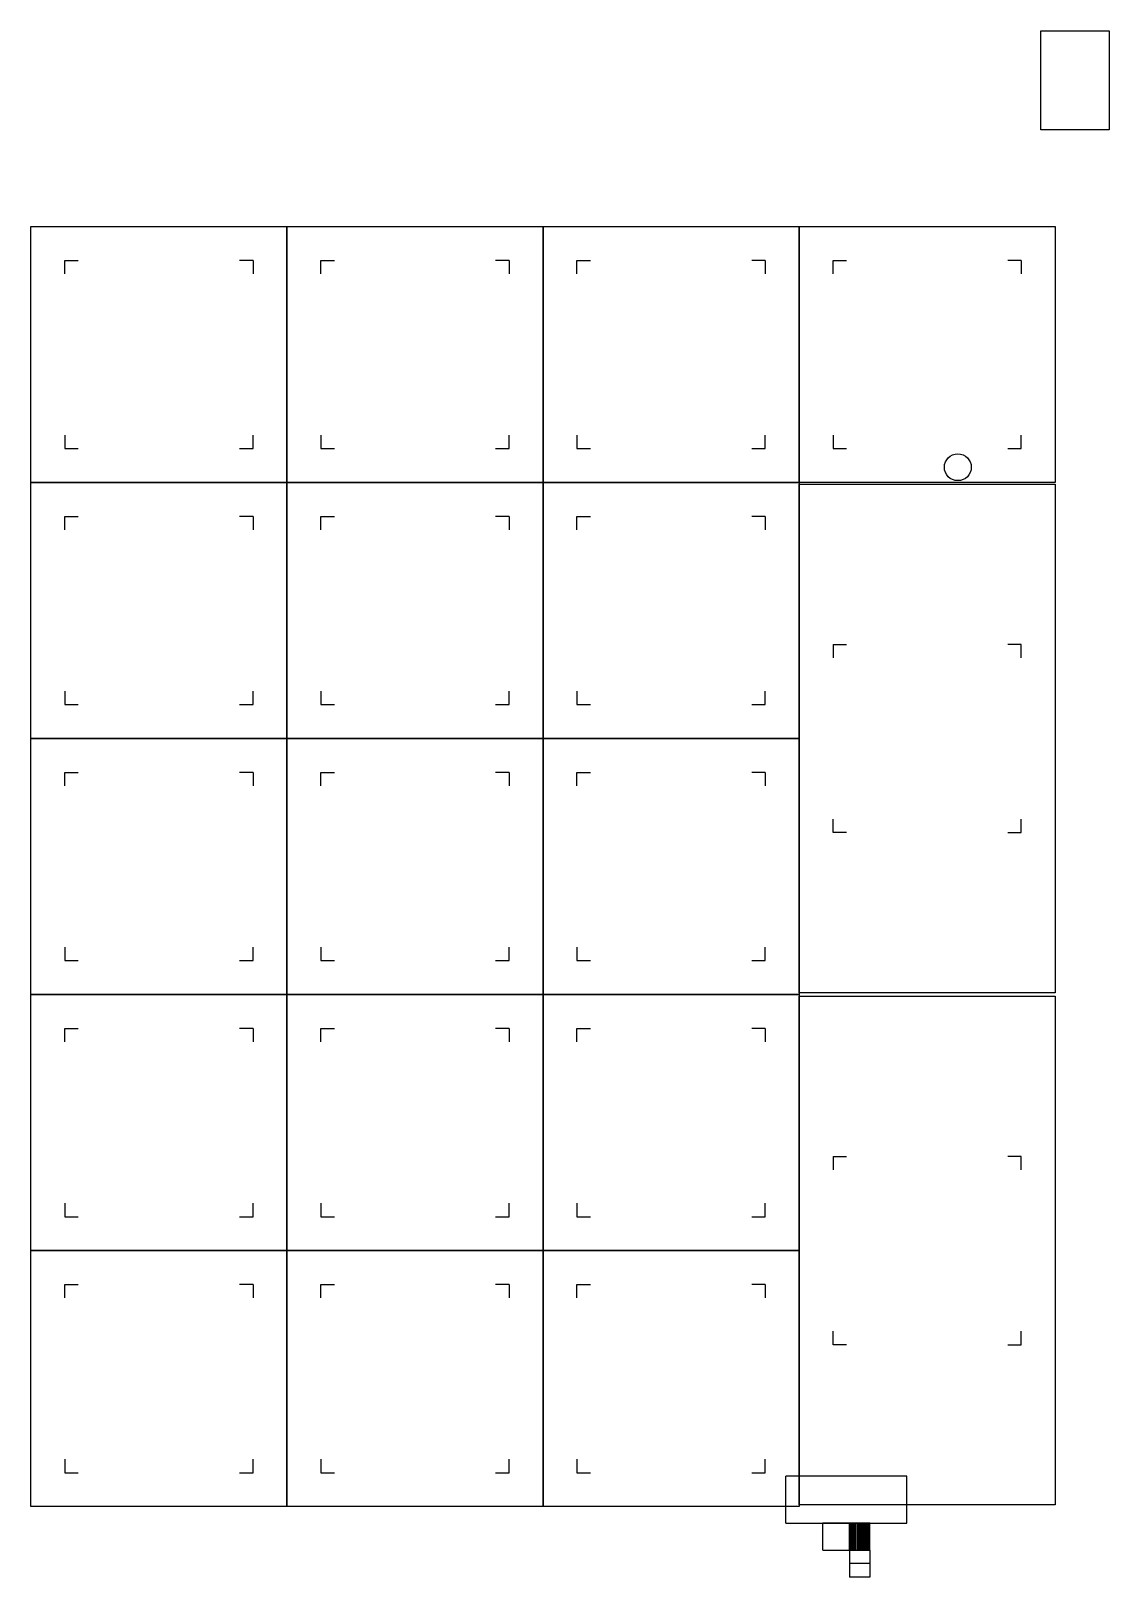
# Model space of a CAD drawing. Extents: x 108 to 188, y -154 to -39.
import ezdxf

# ---------------------------------------------------------------- set-up
doc = ezdxf.new("R2010")
doc.units = 0
doc.layers.add('BLACK', color=7, linetype='CONTINUOUS')

msp = doc.modelspace()

# ---------------------------------------------------------------- linework, layer by layer
at = {"layer": 'BLACK', "linetype": 'CONTINUOUS'}
for p, q in [((183.083, -39.418), (188.163, -39.418)), ((183.083, -46.784), (183.083, -39.418)), ((188.163, -39.418), (188.163, -46.784)), ((188.163, -46.784), (183.083, -46.784)), ((107.95, -73.025), (107.95, -53.975)), ((107.95, -53.975), (127, -53.975)), ((127, -53.975), (127, -73.025)), ((127, -73.025), (127, -53.975)), ((127, -53.975), (146.05, -53.975)), ((146.05, -73.025), (146.05, -53.975)), ((146.05, -53.975), (165.1, -53.975)), ((146.05, -53.975), (146.05, -73.025)), ((165.1, -73.025), (165.1, -53.975)), ((165.1, -53.975), (184.15, -53.975)), ((165.1, -53.975), (165.1, -73.025)), ((184.15, -53.975), (184.15, -73.025)), ((110.475, -56.5), (111.475, -56.5)), ((110.475, -57.5), (110.475, -56.5)), ((124.475, -56.5), (123.475, -56.5)), ((124.475, -56.5), (124.475, -57.5)), ((129.525, -56.5), (130.525, -56.5)), ((129.525, -57.5), (129.525, -56.5)), ((143.525, -56.5), (142.525, -56.5)), ((143.525, -56.5), (143.525, -57.5)), ((148.575, -56.5), (149.575, -56.5)), ((148.575, -57.5), (148.575, -56.5)), ((162.575, -56.5), (161.575, -56.5)), ((162.575, -56.5), (162.575, -57.5)), ((167.625, -56.5), (168.625, -56.5)), ((167.625, -57.5), (167.625, -56.5)), ((181.625, -56.5), (180.625, -56.5)), ((181.625, -56.5), (181.625, -57.5)), ((110.475, -69.5), (110.475, -70.5)), ((124.475, -70.5), (124.475, -69.5)), ((129.525, -69.5), (129.525, -70.5)), ((143.525, -70.5), (143.525, -69.5)), ((148.575, -69.5), (148.575, -70.5)), ((162.575, -70.5), (162.575, -69.5)), ((167.625, -69.5), (167.625, -70.5)), ((181.625, -70.5), (181.625, -69.5)), ((110.475, -70.5), (111.475, -70.5)), ((123.475, -70.5), (124.475, -70.5)), ((129.525, -70.5), (130.525, -70.5)), ((142.525, -70.5), (143.525, -70.5)), ((148.575, -70.5), (149.575, -70.5)), ((161.575, -70.5), (162.575, -70.5)), ((167.625, -70.5), (168.625, -70.5)), ((180.625, -70.5), (181.625, -70.5)), ((127, -73.025), (107.95, -73.025)), ((107.95, -92.075), (107.95, -73.025)), ((107.95, -73.025), (127, -73.025)), ((127, -73.025), (127, -92.075)), ((127, -92.075), (127, -73.025)), ((127, -73.025), (146.05, -73.025)), ((146.05, -73.025), (127, -73.025)), ((146.05, -92.075), (146.05, -73.025)), ((146.05, -73.025), (165.1, -73.025)), ((165.1, -73.025), (146.05, -73.025)), ((146.05, -73.025), (146.05, -92.075)), ((184.15, -73.025), (165.1, -73.025)), ((165.1, -73.025), (165.1, -92.075)), ((165.1, -110.998), (165.1, -73.152)), ((165.1, -73.152), (184.15, -73.152)), ((184.15, -73.152), (184.15, -110.998)), ((110.475, -75.55), (111.475, -75.55)), ((110.475, -76.55), (110.475, -75.55)), ((124.475, -75.55), (123.475, -75.55)), ((124.475, -75.55), (124.475, -76.55)), ((129.525, -75.55), (130.525, -75.55)), ((129.525, -76.55), (129.525, -75.55)), ((143.525, -75.55), (142.525, -75.55)), ((143.525, -75.55), (143.525, -76.55)), ((148.575, -75.55), (149.575, -75.55)), ((148.575, -76.55), (148.575, -75.55)), ((162.575, -75.55), (161.575, -75.55)), ((162.575, -75.55), (162.575, -76.55)), ((165.1, -101.6), (165.1, -82.55)), ((184.15, -82.55), (184.15, -101.6)), ((167.625, -85.075), (167.625, -86.075)), ((167.625, -85.075), (168.625, -85.075)), ((181.625, -85.075), (180.625, -85.075)), ((181.625, -86.075), (181.625, -85.075)), ((110.475, -88.55), (110.475, -89.55)), ((124.475, -89.55), (124.475, -88.55)), ((129.525, -88.55), (129.525, -89.55)), ((143.525, -89.55), (143.525, -88.55)), ((148.575, -88.55), (148.575, -89.55)), ((162.575, -89.55), (162.575, -88.55)), ((110.475, -89.55), (111.475, -89.55)), ((123.475, -89.55), (124.475, -89.55)), ((129.525, -89.55), (130.525, -89.55)), ((142.525, -89.55), (143.525, -89.55)), ((148.575, -89.55), (149.575, -89.55)), ((161.575, -89.55), (162.575, -89.55)), ((107.95, -111.125), (107.95, -92.075)), ((107.95, -92.075), (127, -92.075)), ((127, -92.075), (107.95, -92.075)), ((127, -92.075), (127, -111.125)), ((127, -111.125), (127, -92.075)), ((127, -92.075), (146.05, -92.075)), ((146.05, -92.075), (127, -92.075)), ((146.05, -111.125), (146.05, -92.075)), ((146.05, -92.075), (165.1, -92.075)), ((165.1, -92.075), (146.05, -92.075)), ((146.05, -92.075), (146.05, -111.125)), ((165.1, -92.075), (165.1, -111.125)), ((110.475, -94.6), (111.475, -94.6)), ((110.475, -95.6), (110.475, -94.6)), ((124.475, -94.6), (123.475, -94.6)), ((124.475, -94.6), (124.475, -95.6)), ((129.525, -94.6), (130.525, -94.6)), ((129.525, -95.6), (129.525, -94.6)), ((143.525, -94.6), (142.525, -94.6)), ((143.525, -94.6), (143.525, -95.6)), ((148.575, -94.6), (149.575, -94.6)), ((148.575, -95.6), (148.575, -94.6)), ((162.575, -94.6), (161.575, -94.6)), ((162.575, -94.6), (162.575, -95.6)), ((167.625, -99.075), (167.625, -98.075)), ((181.625, -99.075), (181.625, -98.075)), ((168.625, -99.075), (167.625, -99.075)), ((180.625, -99.075), (181.625, -99.075)), ((110.475, -107.6), (110.475, -108.6)), ((124.475, -108.6), (124.475, -107.6)), ((129.525, -107.6), (129.525, -108.6)), ((143.525, -108.6), (143.525, -107.6)), ((148.575, -107.6), (148.575, -108.6)), ((162.575, -108.6), (162.575, -107.6)), ((110.475, -108.6), (111.475, -108.6)), ((123.475, -108.6), (124.475, -108.6)), ((129.525, -108.6), (130.525, -108.6)), ((142.525, -108.6), (143.525, -108.6)), ((148.575, -108.6), (149.575, -108.6)), ((161.575, -108.6), (162.575, -108.6)), ((127, -111.125), (107.95, -111.125)), ((107.95, -130.175), (107.95, -111.125)), ((107.95, -111.125), (127, -111.125)), ((127, -130.175), (127, -111.125)), ((127, -111.125), (146.05, -111.125)), ((146.05, -111.125), (127, -111.125)), ((127, -111.125), (127, -130.175)), ((146.05, -130.175), (146.05, -111.125)), ((146.05, -111.125), (165.1, -111.125)), ((165.1, -111.125), (146.05, -111.125)), ((146.05, -111.125), (146.05, -130.175)), ((184.15, -110.998), (165.1, -110.998)), ((165.1, -111.125), (165.1, -130.175)), ((165.1, -149.098), (165.1, -111.252)), ((165.1, -111.252), (184.15, -111.252)), ((184.15, -111.252), (184.15, -149.098)), ((110.475, -113.65), (111.475, -113.65)), ((110.475, -114.65), (110.475, -113.65)), ((124.475, -113.65), (123.475, -113.65)), ((124.475, -113.65), (124.475, -114.65)), ((129.525, -113.65), (130.525, -113.65)), ((129.525, -114.65), (129.525, -113.65)), ((143.525, -113.65), (142.525, -113.65)), ((143.525, -113.65), (143.525, -114.65)), ((148.575, -113.65), (149.575, -113.65)), ((148.575, -114.65), (148.575, -113.65)), ((162.575, -113.65), (161.575, -113.65)), ((162.575, -113.65), (162.575, -114.65)), ((165.1, -139.7), (165.1, -120.65)), ((184.15, -120.65), (184.15, -139.7)), ((167.625, -123.175), (167.625, -124.175)), ((167.625, -123.175), (168.625, -123.175)), ((181.625, -123.175), (180.625, -123.175)), ((181.625, -124.175), (181.625, -123.175)), ((110.475, -126.65), (110.475, -127.65)), ((110.475, -127.65), (111.475, -127.65)), ((123.475, -127.65), (124.475, -127.65)), ((124.475, -127.65), (124.475, -126.65)), ((129.525, -126.65), (129.525, -127.65)), ((129.525, -127.65), (130.525, -127.65)), ((142.525, -127.65), (143.525, -127.65)), ((143.525, -127.65), (143.525, -126.65)), ((148.575, -126.65), (148.575, -127.65)), ((148.575, -127.65), (149.575, -127.65)), ((161.575, -127.65), (162.575, -127.65)), ((162.575, -127.65), (162.575, -126.65)), ((107.95, -149.225), (107.95, -130.175)), ((107.95, -130.175), (127, -130.175)), ((127, -130.175), (107.95, -130.175)), ((127, -130.175), (127, -149.225)), ((127, -149.225), (127, -130.175)), ((127, -130.175), (146.05, -130.175)), ((146.05, -130.175), (127, -130.175)), ((146.05, -130.175), (146.05, -149.225)), ((146.05, -149.225), (146.05, -130.175)), ((146.05, -130.175), (165.1, -130.175)), ((165.1, -130.175), (146.05, -130.175)), ((165.1, -130.175), (165.1, -149.225)), ((110.475, -132.7), (111.475, -132.7)), ((110.475, -133.7), (110.475, -132.7)), ((124.475, -132.7), (123.475, -132.7)), ((124.475, -132.7), (124.475, -133.7)), ((129.525, -132.7), (130.525, -132.7)), ((129.525, -133.7), (129.525, -132.7)), ((143.525, -132.7), (142.525, -132.7)), ((143.525, -132.7), (143.525, -133.7)), ((148.575, -132.7), (149.575, -132.7)), ((148.575, -133.7), (148.575, -132.7)), ((162.575, -132.7), (161.575, -132.7)), ((162.575, -132.7), (162.575, -133.7)), ((167.625, -137.175), (167.625, -136.175)), ((181.625, -137.175), (181.625, -136.175)), ((168.625, -137.175), (167.625, -137.175)), ((180.625, -137.175), (181.625, -137.175)), ((110.475, -145.7), (110.475, -146.7)), ((124.475, -146.7), (124.475, -145.7)), ((129.525, -145.7), (129.525, -146.7)), ((143.525, -146.7), (143.525, -145.7)), ((148.575, -145.7), (148.575, -146.7)), ((162.575, -146.7), (162.575, -145.7)), ((110.475, -146.7), (111.475, -146.7)), ((123.475, -146.7), (124.475, -146.7)), ((129.525, -146.7), (130.525, -146.7)), ((142.525, -146.7), (143.525, -146.7)), ((148.575, -146.7), (149.575, -146.7)), ((161.575, -146.7), (162.575, -146.7)), ((173.109, -146.968), (164.109, -146.968)), ((164.109, -150.468), (164.109, -146.968)), ((173.109, -150.468), (173.109, -146.968)), ((127, -149.225), (107.95, -149.225)), ((146.05, -149.225), (127, -149.225)), ((165.1, -149.225), (146.05, -149.225)), ((184.15, -149.098), (165.1, -149.098)), ((164.109, -150.468), (173.109, -150.468)), ((170.359, -150.468), (166.859, -150.468)), ((166.859, -152.468), (166.859, -150.468)), ((168.859, -152.468), (168.859, -150.468)), ((168.959, -152.468), (168.959, -150.468)), ((169.059, -152.468), (169.059, -150.468)), ((169.159, -152.468), (169.159, -150.468)), ((169.259, -152.468), (169.259, -150.468)), ((169.359, -152.468), (169.359, -150.468)), ((169.459, -152.468), (169.459, -150.468)), ((169.559, -152.468), (169.559, -150.468)), ((169.659, -152.468), (169.659, -150.468)), ((169.759, -152.468), (169.759, -150.468)), ((169.859, -152.468), (169.859, -150.468)), ((169.959, -152.468), (169.959, -150.468)), ((170.059, -152.468), (170.059, -150.468)), ((170.159, -152.468), (170.159, -150.468)), ((170.259, -152.468), (170.259, -150.468)), ((170.359, -152.468), (170.359, -150.468)), ((166.859, -152.468), (170.359, -152.468)), ((168.859, -152.468), (168.859, -153.468)), ((170.359, -152.468), (170.359, -153.468)), ((170.359, -153.468), (168.859, -153.468)), ((168.859, -153.468), (168.859, -154.468)), ((170.359, -153.468), (170.359, -154.468)), ((170.359, -154.468), (168.859, -154.468))]:
    msp.add_line(p, q, dxfattribs=at)
at = {"layer": 'BLACK'}
msp.add_circle((176.911, -71.882), 1.001, dxfattribs=at)

doc.saveas('drawing.dxf')
